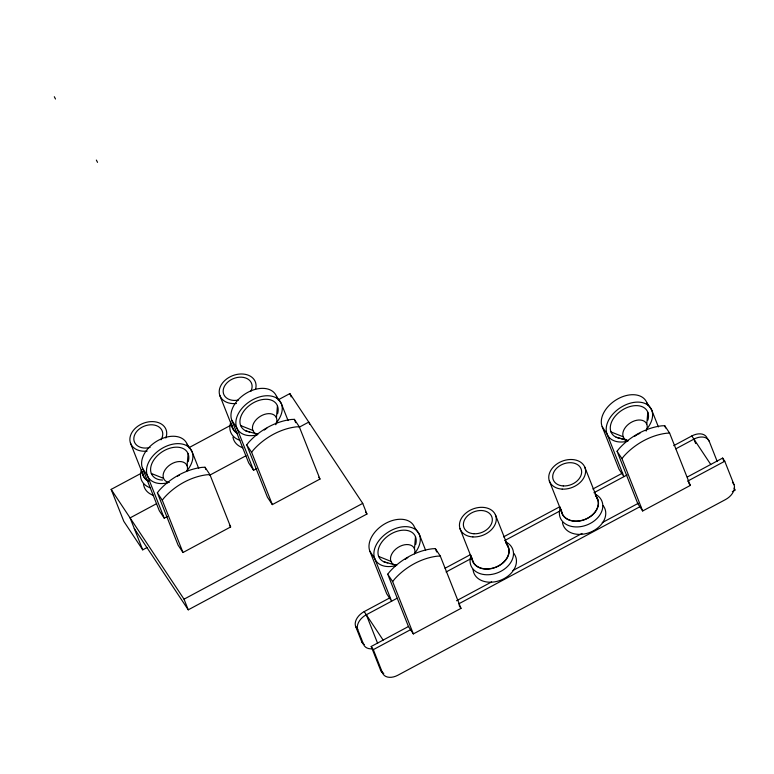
<?xml version="1.0" encoding="UTF-8"?>
<svg xmlns="http://www.w3.org/2000/svg" width="774" height="774" viewBox="0 0 774 774"><rect width="100%" height="100%" fill="white"/><g stroke="black" fill="none" stroke-linecap="round" stroke-linejoin="round"><path stroke-width="1.16" d="M187.076 465.745L188.101 453.738M276.424 417.844L277.45 405.837M414.467 548.747L415.493 536.74M646.764 424.2L647.799 412.203M157.354 492.786L159.376 490.242A49.817 33.185 -33.6 0 1 202.043 467.37L205.013 467.244L209.918 474.636L230.633 526.959L182.983 552.51L178.078 545.119L157.354 492.786L162.259 500.178L182.983 552.51M162.259 500.178L164.282 497.634A49.817 33.185 -33.6 0 1 206.948 474.762L209.918 474.636M246.703 444.886L248.715 442.341A49.817 33.185 -33.6 0 1 291.392 419.469L294.362 419.344L299.267 426.735L319.981 479.058L272.332 504.609L267.427 497.218L246.703 444.886L251.608 452.277L272.332 504.609M251.608 452.277L253.62 449.733A49.817 33.185 -33.6 0 1 296.297 426.861L299.267 426.735M387.726 574.192L389.738 571.657A49.817 33.185 -33.6 0 1 432.405 548.776L435.375 548.65L440.28 556.042L460.994 608.364L413.345 633.916L408.44 626.524L387.726 574.192L392.631 581.584L413.345 633.916M392.631 581.584L394.643 579.039A49.817 33.185 -33.6 0 1 437.31 556.167L440.28 556.042M617.052 451.252L619.065 448.707A49.817 33.185 -33.6 0 1 661.731 425.835L664.702 425.7L669.607 433.092L690.321 485.424L642.672 510.966L637.766 503.574L617.052 451.252L621.957 458.643L642.672 510.966M621.957 458.643L623.97 456.099A49.817 33.185 -33.6 0 1 666.637 433.227L669.607 433.092M146.983 547.566L142.726 549.85L123.811 521.337L111.156 489.391L140.945 473.417M188.808 447.759L230.294 425.516M278.156 399.858L289.853 393.589L362.725 503.381L366.944 514.023L188.246 609.825L134.299 528.545M156.667 503.632L130.08 517.893L142.726 549.85M209.851 475.12L246.016 455.731M299.199 427.219L308.778 422.091L309.619 424.22M198.705 468.444L192.049 451.629L187.144 444.237A25.484 16.98 -33.6 0 0 158.477 440.242A25.484 16.98 -33.6 0 0 142.464 468.193L159.338 510.792L164.243 518.183L167.426 516.471M288.054 420.543L281.388 403.728L276.482 396.336A25.484 16.98 -33.6 0 0 247.825 392.341A25.484 16.98 -33.6 0 0 231.813 420.292L248.686 462.891L253.582 470.282L256.774 468.57M188.246 609.825L184.028 599.173L362.725 503.381M372.555 648.767A13.593 9.056 -33.6 0 1 363.674 644.578L361.574 641.414L355.672 626.505A13.593 9.056 -33.6 0 1 364.206 611.595L389.738 597.905M445.05 568.251L470.573 554.571M503.545 536.895L559.921 506.67M592.894 488.994L622.683 473.02M673.738 445.65L691.821 435.956A13.593 9.056 -33.6 0 1 707.107 438.094L709.207 441.257L717.159 461.343M363.674 644.578L357.772 629.668A13.593 9.056 -33.6 0 1 366.315 614.759L397.159 598.225M446.085 571.996L470.553 558.876M504.59 540.629L559.902 510.975M593.939 492.728L627.124 474.936M675.837 448.823L693.92 439.129A13.593 9.056 -33.6 0 1 709.207 441.257M687.331 477.007L722.645 458.073L724.754 461.236L734.033 484.669A13.593 9.056 -33.6 0 1 725.49 499.578L397.884 675.218A13.593 9.056 -33.6 0 1 382.598 673.08L380.489 669.916L371.21 646.484L408.653 626.408M456.525 600.75L491.625 581.932M512.891 570.525L582.029 533.46M602.24 522.624L638.405 503.235M382.598 673.08L373.32 649.647L410.588 629.668M458.508 603.972L640.62 506.341M687.476 481.225L724.754 461.236M732.32 491.625L735.3 490.029L734.004 488.075M616.075 437.184L626.485 440.183M627.917 440.599L620.071 438.345A20.995 13.98 -33.6 0 1 611.953 421.162A20.995 13.98 -33.6 0 1 635.686 405.624A20.995 13.98 -33.6 0 1 647.935 420.108M245.726 430.828L257.578 434.233M383.769 561.731L396.743 565.465A13.419 8.94 -33.6 0 1 391.547 554.474A13.419 8.94 -33.6 0 1 406.718 544.548A13.419 8.94 -33.6 0 1 414.554 553.797M610.996 431.931L623.244 436.817M240.656 425.565L252.895 430.45M378.699 556.467L390.938 561.363M151.307 473.465L163.546 478.351M732.456 482.299L734.033 484.669M691.821 435.956L710.735 464.458M602.162 426.648L607.058 434.04L623.931 476.649L619.026 469.257L602.162 426.648A25.484 16.98 -33.6 0 1 618.165 398.697A25.484 16.98 -33.6 0 1 646.832 402.703L651.737 410.094L658.393 426.909M688.483 482.647L690.321 485.424M459.156 605.597L460.994 608.364M365.609 512.02L366.944 514.023M369.856 551.194L374.761 558.586L391.625 601.185L386.719 593.793L369.856 551.194A25.484 16.98 -33.6 0 1 385.868 523.243A25.484 16.98 -33.6 0 1 414.525 527.239L419.431 534.631L425.642 550.333M318.753 477.21L319.981 479.058M364.206 611.595L383.13 640.098M231.813 420.292L236.718 427.674L253.582 470.282M371.21 646.484L373.32 649.647M355.672 626.505L357.772 629.668M229.404 525.111L230.633 526.959M142.464 468.193L147.37 475.575L164.243 518.183M111.156 489.391L184.028 599.173M96.363 160.073L97.534 162.356M54.325 96.731L55.496 99.014M722.645 458.073L723.971 461.42M693.92 439.129L695.662 443.531M664.702 425.7L665.582 427.935M646.832 402.703L647.722 404.947M584.709 466.935L597.683 499.714M549.317 480.896L562.292 513.665M495.389 514.749L508.363 547.528M460.008 528.71L472.982 561.489M435.375 548.65L436.7 551.988M289.853 393.589L291.169 396.898M294.362 419.344L295.678 422.681M366.315 614.759L377.654 643.407M276.482 396.336L277.373 398.581M219.777 395.369L232.751 428.148M205.013 467.244L205.894 469.47M187.144 444.237L188.024 446.482M130.438 442.989L143.413 475.768M168.016 482.715A25.484 16.98 -33.6 0 1 147.466 465.116A25.484 16.98 -33.6 0 1 181.029 443.841A25.484 16.98 -33.6 0 1 187.037 470.65M169.351 482.454A13.419 8.94 -33.6 0 1 164.156 471.472A13.419 8.94 -33.6 0 1 179.326 461.536A13.419 8.94 -33.6 0 1 187.163 470.795M162.637 480.044A20.995 13.98 -33.6 0 1 151.646 464.139A20.995 13.98 -33.6 0 1 175.195 447.208A20.995 13.98 -33.6 0 1 188.246 461.643M177.478 476.194A11.862 7.904 -33.6 0 1 179.316 475.284M257.365 434.814A25.484 16.98 -33.6 0 1 236.912 416.934A25.484 16.98 -33.6 0 1 270.958 396.027A25.484 16.98 -33.6 0 1 275.699 423.552M257.79 434.388A13.419 8.94 -33.6 0 1 254.162 422.352A13.419 8.94 -33.6 0 1 270.31 413.703A13.419 8.94 -33.6 0 1 275.815 424.733M249.731 431.979A20.995 13.98 -33.6 0 1 241.614 414.796A20.995 13.98 -33.6 0 1 265.337 399.268A20.995 13.98 -33.6 0 1 277.595 413.742M264.282 430.054A11.862 7.904 -33.6 0 1 266.827 428.293M147.137 451.097A19.031 14.058 -21.6 0 1 130.061 437.329A19.031 14.058 -21.6 0 1 152.507 421.598A19.031 14.058 -21.6 0 1 165.829 437.997M150.108 447.43A14.948 11.039 -21.6 0 1 133.863 437.861A14.948 11.039 -21.6 0 1 152.478 424.82A14.948 11.039 -21.6 0 1 160.982 439.806M153.523 495.399A22.427 16.564 -21.6 0 1 143.48 483.692M150.572 487.939A22.427 16.564 -21.6 0 1 141.545 469.712M148.327 481.041A19.031 14.058 -21.6 0 1 142.513 471.434M148.163 481.205A19.282 14.232 -21.6 0 1 142.271 471.472M236.476 403.467A19.031 14.058 -21.6 0 1 219.342 390.019A19.031 14.058 -21.6 0 1 241.082 373.977A19.031 14.058 -21.6 0 1 255.488 389.448M238.537 400.023A14.948 11.039 -21.6 0 1 223.231 389.999A14.948 11.039 -21.6 0 1 241.527 377.18A14.948 11.039 -21.6 0 1 250.737 391.48M242.852 447.769A22.427 16.564 -21.6 0 1 232.945 437.126M239.901 440.319A22.427 16.564 -21.6 0 1 230.884 422.091M236.844 432.918A19.031 14.058 -21.6 0 1 231.997 425.603M237.502 433.585A19.282 14.232 -21.6 0 1 231.61 423.852M383.778 673.322A13.593 9.056 -33.6 0 1 380.489 669.916M364.119 644.413A13.593 9.056 -33.6 0 1 361.574 641.414M627.704 441.17A25.484 16.98 -33.6 0 1 607.164 423.581A25.484 16.98 -33.6 0 1 640.727 402.306A25.484 16.98 -33.6 0 1 646.735 429.115M628.14 440.754A13.419 8.94 -33.6 0 1 624.512 428.719A13.419 8.94 -33.6 0 1 640.659 420.059A13.419 8.94 -33.6 0 1 646.155 431.089M405.295 559.36A11.862 7.904 -33.6 0 1 407.84 557.599M634.622 436.42A11.862 7.904 -33.6 0 1 639.943 433.382M603.081 505.538A22.427 16.564 -21.6 0 1 590.755 532.077A22.427 16.564 -21.6 0 1 562.485 522.644M594.935 494.006A22.427 16.564 -21.6 0 1 599.434 515.59A22.427 16.564 -21.6 0 1 571.831 526.475A22.427 16.564 -21.6 0 1 560.424 507.618M596.502 497.334A19.031 14.058 -21.6 0 1 583.848 519.77A19.031 14.058 -21.6 0 1 561.392 509.331M595.39 495.921A19.031 14.058 -21.6 0 1 595.98 496.608M595.593 495.786A19.282 14.232 -21.6 0 1 585.028 519.528A19.282 14.232 -21.6 0 1 561.15 509.379M513.772 553.352A22.427 16.564 -21.6 0 1 500.788 580.161A22.427 16.564 -21.6 0 1 473.04 569.412M505.625 541.819A22.427 16.564 -21.6 0 1 510.124 563.414A22.427 16.564 -21.6 0 1 482.521 574.298A22.427 16.564 -21.6 0 1 471.114 555.432M506.67 544.422A19.031 14.058 -21.6 0 1 495.65 567.168A19.031 14.058 -21.6 0 1 472.111 558.054M506.873 544.296A19.282 14.232 -21.6 0 1 495.718 567.342A19.282 14.232 -21.6 0 1 471.869 558.112M505.616 542.951A19.282 14.232 -21.6 0 1 506.283 543.609M396.414 565.446A25.484 16.98 -33.6 0 1 374.674 548.698A25.484 16.98 -33.6 0 1 408.121 526.804A25.484 16.98 -33.6 0 1 414.429 553.652M387.774 562.891A20.995 13.98 -33.6 0 1 379.647 545.709A20.995 13.98 -33.6 0 1 403.38 530.171A20.995 13.98 -33.6 0 1 415.638 544.644M562.214 489.12A19.031 14.058 -21.6 0 0 585.028 467.757A19.031 14.058 -21.6 0 0 554.271 466.093A19.031 14.058 -21.6 0 0 562.214 489.12M563.279 485.946A14.948 11.039 -21.6 0 0 581.197 469.16A14.948 11.039 -21.6 0 0 557.038 467.864A14.948 11.039 -21.6 0 0 563.279 485.946M472.904 536.933A19.031 14.058 -21.6 0 0 495.718 515.571A19.031 14.058 -21.6 0 0 464.961 513.917A19.031 14.058 -21.6 0 0 472.904 536.933M473.969 533.76A14.948 11.039 -21.6 0 0 491.887 516.984A14.948 11.039 -21.6 0 0 467.728 515.678A14.948 11.039 -21.6 0 0 473.969 533.76"/></g></svg>
